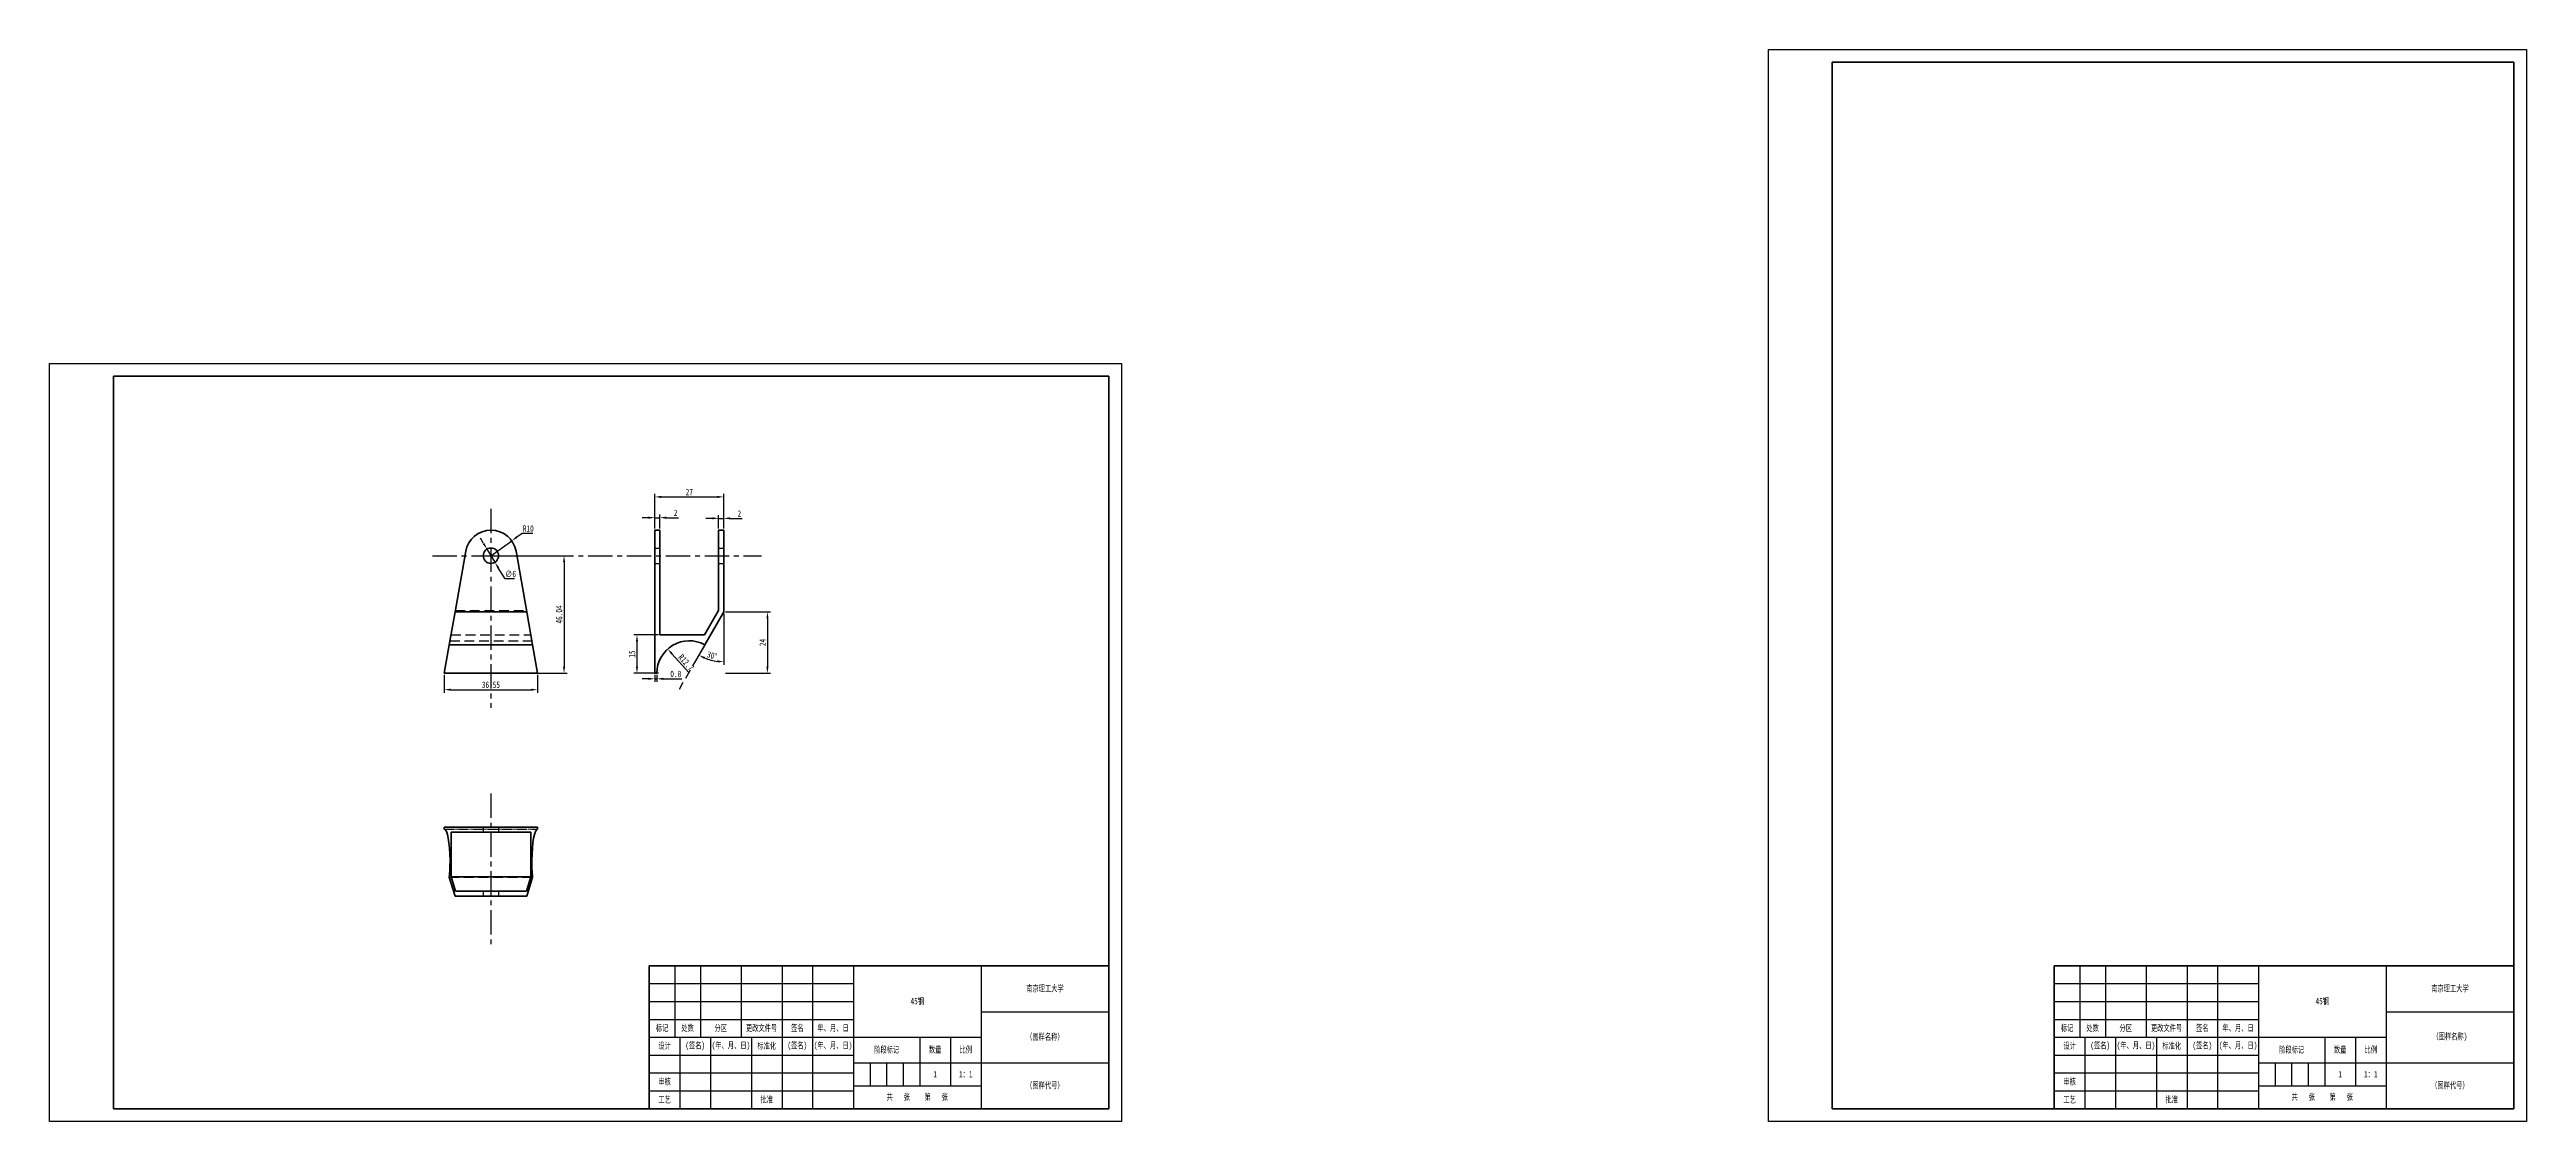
# Model space of a CAD drawing. Header units: millimetres. Extents: x 1050 to 2021, y 766 to 1186.
import ezdxf

# ---------------------------------------------------------------- set-up
doc = ezdxf.new("R2010")
doc.units = ezdxf.units.MM
doc.header["$LTSCALE"] = 0.3
doc.linetypes.add('CENTER', pattern=[50.8, 31.75, -6.35, 6.35, -6.35])
doc.linetypes.add('DASHED', pattern=[19.05, 12.7, -6.35])
for name, color, linetype, lineweight in [('尺寸线', 3, 'Continuous', 25), ('粗实线', 7, 'Continuous', 50), ('细实线', 7, 'Continuous', 25), ('细文本', 7, 'Continuous', 25), ('细点画线', 1, 'CENTER', 25), ('虚线', 2, 'DASHED', 25)]:
    doc.layers.add(name, color=color, linetype=linetype, lineweight=lineweight)
doc.styles.add('NUT Standard', font='simfang.ttf', dxfattribs={"width": 0.7, "height": 2.5})
doc.dimstyles.new('NUT Standard', dxfattribs={"dimtxt": 2.5, "dimasz": 2.5, "dimexe": 1.25, "dimexo": 0.625, "dimtad": 1, "dimtoh": 1, "dimdsep": 46, "dimtxsty": 'NUT Standard', "dimcen": 2.5, "dimadec": 0, "dimazin": 0, "dimtfac": 1, "dimtmove": 0, "dimatfit": 3, "dimfxl": 1, "dimarcsym": 0})

# ---------------------------------------------------------------- blocks, each defined once
blk = doc.blocks.new('*D5')
at = {"layer": 'Defpoints', "color": 0, "transparency": 16777216}
for p in [(1221.44, 989.87), (1224.54, 984.73)]:
    blk.add_point(p, dxfattribs=at)
at = {"layer": '尺寸线', "color": 0, "lineweight": -2, "transparency": 16777216}
for p, q in [((1220.14, 992.01), (1218.85, 994.15)), ((1221.44, 989.87), (1224.54, 984.73)), ((1228.51, 978.17), (1225.83, 982.6)), ((1232.21, 978.17), (1228.51, 978.17))]:
    blk.add_line(p, q, dxfattribs=at)
at = {"layer": '尺寸线', "color": 0, "transparency": 16777216}
for points in [[(1220.5, 992.22), (1219.79, 991.79), (1221.44, 989.87)], [(1226.19, 982.81), (1225.48, 982.38), (1224.54, 984.73)]]:
    blk.add_solid(points, dxfattribs=at)
at = {"layer": '尺寸线', "color": 0, "transparency": 16777216, "insert": (1230.67, 980.13), "char_height": 2.5, "attachment_point": 5, "style": 'NUT Standard'}
blk.add_mtext('∅6', dxfattribs=at)
blk = doc.blocks.new('*D6')
at = {"layer": 'Defpoints', "color": 0, "transparency": 16777216}
for p in [(1231.12, 993.13), (1222.99, 987.3)]:
    blk.add_point(p, dxfattribs=at)
at = {"layer": '尺寸线', "color": 0, "lineweight": -2, "transparency": 16777216}
for p, q in [((1222.99, 987.3), (1231.12, 993.13)), ((1235.18, 996.04), (1233.15, 994.59)), ((1239.43, 996.04), (1235.18, 996.04))]:
    blk.add_line(p, q, dxfattribs=at)
at = {"layer": '尺寸线', "color": 0, "transparency": 16777216}
blk.add_solid([(1232.9, 994.92), (1233.39, 994.25), (1231.12, 993.13)], dxfattribs=at)
at = {"layer": '尺寸线', "color": 0, "transparency": 16777216, "insert": (1237.62, 997.93), "char_height": 2.5, "attachment_point": 5, "style": 'NUT Standard'}
blk.add_mtext('R10', dxfattribs=at)
blk = doc.blocks.new('*D7')
at = {"layer": 'Defpoints', "color": 0, "transparency": 16777216}
for p in [(1222.99, 987.3), (1222.99, 941.26), (1251.64, 941.26)]:
    blk.add_point(p, dxfattribs=at)
at = {"layer": '尺寸线', "color": 0, "lineweight": -2, "transparency": 16777216}
for p, q in [((1223.61, 987.3), (1252.89, 987.3)), ((1251.64, 984.8), (1251.64, 943.76)), ((1223.61, 941.26), (1252.89, 941.26))]:
    blk.add_line(p, q, dxfattribs=at)
at = {"layer": '尺寸线', "color": 0, "transparency": 16777216}
for points in [[(1251.22, 984.8), (1252.05, 984.8), (1251.64, 987.3)], [(1251.22, 943.76), (1252.05, 943.76), (1251.64, 941.26)]]:
    blk.add_solid(points, dxfattribs=at)
at = {"layer": '尺寸线', "color": 0, "transparency": 16777216, "insert": (1249.74, 964.28), "char_height": 2.5, "attachment_point": 5, "rotation": 90, "style": 'NUT Standard'}
blk.add_mtext('46.04', dxfattribs=at)
blk = doc.blocks.new('*D8')
at = {"layer": 'Defpoints', "color": 0, "transparency": 16777216}
for p in [(1204.72, 941.26), (1241.26, 941.26), (1241.26, 934.8)]:
    blk.add_point(p, dxfattribs=at)
at = {"layer": '尺寸线', "color": 0, "lineweight": -2, "transparency": 16777216}
for p, q in [((1204.72, 940.63), (1204.72, 933.55)), ((1207.22, 934.8), (1238.76, 934.8)), ((1241.26, 940.63), (1241.26, 933.55))]:
    blk.add_line(p, q, dxfattribs=at)
at = {"layer": '尺寸线', "color": 0, "transparency": 16777216}
for points in [[(1207.22, 935.21), (1207.22, 934.38), (1204.72, 934.8)], [(1238.76, 935.21), (1238.76, 934.38), (1241.26, 934.8)]]:
    blk.add_solid(points, dxfattribs=at)
at = {"layer": '尺寸线', "color": 0, "transparency": 16777216, "insert": (1222.99, 936.69), "char_height": 2.5, "attachment_point": 5, "style": 'NUT Standard'}
blk.add_mtext('36.55', dxfattribs=at)
blk = doc.blocks.new('*D14')
at = {"layer": 'Defpoints', "color": 0, "transparency": 16777216}
for p in [(1292.25, 950.73), (1300.71, 941.26)]:
    blk.add_point(p, dxfattribs=at)
at = {"layer": '尺寸线', "color": 0, "lineweight": -2, "transparency": 16777216}
blk.add_line((1300.53, 941.47), (1293.91, 948.86), dxfattribs=at)
at = {"layer": '尺寸线', "color": 0, "transparency": 16777216}
blk.add_solid([(1294.22, 949.14), (1293.6, 948.58), (1292.25, 950.73)], dxfattribs=at)
at = {"layer": '尺寸线', "color": 0, "transparency": 16777216, "insert": (1299.47, 945.5), "char_height": 2.5, "attachment_point": 5, "rotation": 311.79633, "style": 'NUT Standard'}
blk.add_mtext('R12.7', dxfattribs=at)
blk = doc.blocks.new('*D15')
at = {"layer": 'Defpoints', "color": 0, "transparency": 16777216}
for p in [(1289.21, 1002.19), (1287.21, 997.3), (1289.21, 997.3)]:
    blk.add_point(p, dxfattribs=at)
at = {"layer": '尺寸线', "color": 0, "lineweight": -2, "transparency": 16777216}
for p, q in [((1284.71, 1002.19), (1282.21, 1002.19)), ((1287.21, 997.93), (1287.21, 1003.44)), ((1287.21, 1002.19), (1289.21, 1002.19)), ((1289.21, 997.93), (1289.21, 1003.44)), ((1291.71, 1002.19), (1296.45, 1002.19))]:
    blk.add_line(p, q, dxfattribs=at)
at = {"layer": '尺寸线', "color": 0, "transparency": 16777216}
for points in [[(1284.71, 1002.61), (1284.71, 1001.77), (1287.21, 1002.19)], [(1291.71, 1002.61), (1291.71, 1001.77), (1289.21, 1002.19)]]:
    blk.add_solid(points, dxfattribs=at)
at = {"layer": '尺寸线', "color": 0, "transparency": 16777216, "insert": (1295.33, 1004.07), "char_height": 2.5, "attachment_point": 5, "style": 'NUT Standard'}
blk.add_mtext('2', dxfattribs=at)
blk = doc.blocks.new('*D16')
at = {"layer": 'Defpoints', "color": 0, "transparency": 16777216}
for p in [(1314.21, 1001.93), (1312.21, 997.3), (1314.21, 997.3)]:
    blk.add_point(p, dxfattribs=at)
at = {"layer": '尺寸线', "color": 0, "lineweight": -2, "transparency": 16777216}
for p, q in [((1309.71, 1001.93), (1307.21, 1001.93)), ((1312.21, 997.93), (1312.21, 1003.18)), ((1312.21, 1001.93), (1314.21, 1001.93)), ((1314.21, 997.93), (1314.21, 1003.18)), ((1316.71, 1001.93), (1321.45, 1001.93))]:
    blk.add_line(p, q, dxfattribs=at)
at = {"layer": '尺寸线', "color": 0, "transparency": 16777216}
for points in [[(1309.71, 1002.35), (1309.71, 1001.52), (1312.21, 1001.93)], [(1316.71, 1002.35), (1316.71, 1001.52), (1314.21, 1001.93)]]:
    blk.add_solid(points, dxfattribs=at)
at = {"layer": '尺寸线', "color": 0, "transparency": 16777216, "insert": (1320.33, 1003.81), "char_height": 2.5, "attachment_point": 5, "style": 'NUT Standard'}
blk.add_mtext('2', dxfattribs=at)
blk = doc.blocks.new('*D18')
at = {"layer": 'Defpoints', "color": 0, "transparency": 16777216}
for p in [(1287.21, 941.26), (1288.01, 941.26), (1288.01, 939.06)]:
    blk.add_point(p, dxfattribs=at)
at = {"layer": '尺寸线', "color": 0, "lineweight": -2, "transparency": 16777216}
for p, q in [((1284.71, 939.06), (1282.21, 939.06)), ((1287.21, 940.63), (1287.21, 937.81)), ((1287.21, 939.06), (1288.01, 939.06)), ((1288.01, 940.63), (1288.01, 937.81)), ((1290.51, 939.06), (1297.83, 939.06))]:
    blk.add_line(p, q, dxfattribs=at)
at = {"layer": '尺寸线', "color": 0, "transparency": 16777216}
for points in [[(1284.71, 939.48), (1284.71, 938.65), (1287.21, 939.06)], [(1290.51, 939.48), (1290.51, 938.65), (1288.01, 939.06)]]:
    blk.add_solid(points, dxfattribs=at)
at = {"layer": '尺寸线', "color": 0, "transparency": 16777216, "insert": (1295.42, 940.96), "char_height": 2.5, "attachment_point": 5, "style": 'NUT Standard'}
blk.add_mtext('0.8', dxfattribs=at)
blk = doc.blocks.new('*D22')
at = {"layer": 'Defpoints', "color": 0, "transparency": 16777216}
for p in [(1289.21, 956.26), (1280.21, 941.26), (1289.21, 941.26)]:
    blk.add_point(p, dxfattribs=at)
at = {"layer": '尺寸线', "color": 0, "lineweight": -2, "transparency": 16777216}
for p, q in [((1288.59, 956.26), (1278.96, 956.26)), ((1280.21, 953.76), (1280.21, 943.76)), ((1288.59, 941.26), (1278.96, 941.26))]:
    blk.add_line(p, q, dxfattribs=at)
at = {"layer": '尺寸线', "color": 0, "transparency": 16777216}
for points in [[(1279.79, 953.76), (1280.63, 953.76), (1280.21, 956.26)], [(1279.79, 943.76), (1280.63, 943.76), (1280.21, 941.26)]]:
    blk.add_solid(points, dxfattribs=at)
at = {"layer": '尺寸线', "color": 0, "transparency": 16777216, "insert": (1278.32, 948.76), "char_height": 2.5, "attachment_point": 5, "rotation": 90, "style": 'NUT Standard'}
blk.add_mtext('15', dxfattribs=at)
blk = doc.blocks.new('*D23')
at = {"layer": 'Defpoints', "color": 0, "transparency": 16777216}
for p in [(1314.21, 965.26), (1314.21, 941.26), (1331.33, 941.26)]:
    blk.add_point(p, dxfattribs=at)
at = {"layer": '尺寸线', "color": 0, "lineweight": -2, "transparency": 16777216}
for p, q in [((1314.84, 965.26), (1332.58, 965.26)), ((1331.33, 962.76), (1331.33, 943.76)), ((1314.84, 941.26), (1332.58, 941.26))]:
    blk.add_line(p, q, dxfattribs=at)
at = {"layer": '尺寸线', "color": 0, "transparency": 16777216}
for points in [[(1330.91, 962.76), (1331.74, 962.76), (1331.33, 965.26)], [(1330.91, 943.76), (1331.74, 943.76), (1331.33, 941.26)]]:
    blk.add_solid(points, dxfattribs=at)
at = {"layer": '尺寸线', "color": 0, "transparency": 16777216, "insert": (1329.45, 953.26), "char_height": 2.5, "attachment_point": 5, "rotation": 90, "style": 'NUT Standard'}
blk.add_mtext('24', dxfattribs=at)
blk = doc.blocks.new('*D24')
at = {"layer": 'Defpoints', "color": 0, "transparency": 16777216}
for p in [(1314.21, 989.04), (1314.21, 965.26), (1314.21, 965.26), (1306.79, 952.41), (1307.53, 946.9)]:
    blk.add_point(p, dxfattribs=at)
at = {"layer": '尺寸线', "color": 0, "lineweight": -2, "transparency": 16777216}
for p, q in [((1314.21, 964.63), (1314.21, 944.47)), ((1306.48, 951.87), (1303.82, 947.26))]:
    blk.add_line(p, q, dxfattribs=at)
blk.add_arc((1314.21, 965.26), 19.53, 247.33799, 262.66199, dxfattribs=at)
at = {"layer": '尺寸线', "color": 0, "transparency": 16777216}
for points in [[(1306.5, 946.86), (1306.87, 947.61), (1304.44, 948.34)], [(1311.74, 946.3), (1311.69, 945.47), (1314.21, 945.72)]]:
    blk.add_solid(points, dxfattribs=at)
at = {"layer": '尺寸线', "color": 0, "transparency": 16777216, "insert": (1309.65, 948.22), "char_height": 2.5, "attachment_point": 5, "rotation": 344.99999, "style": 'NUT Standard'}
blk.add_mtext('30°', dxfattribs=at)
blk = doc.blocks.new('*D25')
at = {"layer": 'Defpoints', "color": 0, "transparency": 16777216}
for p in [(1314.21, 1010.34), (1287.21, 997.3), (1314.21, 997.3)]:
    blk.add_point(p, dxfattribs=at)
at = {"layer": '尺寸线', "color": 0, "lineweight": -2, "transparency": 16777216}
for p, q in [((1287.21, 997.93), (1287.21, 1011.59)), ((1289.71, 1010.34), (1311.71, 1010.34)), ((1314.21, 997.93), (1314.21, 1011.59))]:
    blk.add_line(p, q, dxfattribs=at)
at = {"layer": '尺寸线', "color": 0, "transparency": 16777216}
for points in [[(1289.71, 1010.75), (1289.71, 1009.92), (1287.21, 1010.34)], [(1311.71, 1010.75), (1311.71, 1009.92), (1314.21, 1010.34)]]:
    blk.add_solid(points, dxfattribs=at)
at = {"layer": '尺寸线', "color": 0, "transparency": 16777216, "insert": (1300.71, 1012.23), "char_height": 2.5, "attachment_point": 5, "style": 'NUT Standard'}
blk.add_mtext('27', dxfattribs=at)

msp = doc.modelspace()

# ---------------------------------------------------------------- linework, layer by layer
for p, q in [((1723.555, 765.619), (1723.555, 1185.619)), ((1723.555, 1185.619), (2020.555, 1185.619)), ((2020.555, 1185.619), (2020.555, 765.619)), ((1050.042, 1062.619), (1470.042, 1062.619)), ((1050.042, 765.619), (1050.042, 1062.619)), ((1470.042, 1062.619), (1470.042, 765.619)), ((2015.555, 854.619), (2015.555, 770.619)), ((1470.042, 765.619), (1050.042, 765.619)), ((2020.555, 765.619), (1723.555, 765.619))]:
    msp.add_line(p, q)
at = {"color": 7, "lineweight": 35}
for p, q in [((1287.212, 989.038), (1287.212, 997.302)), ((1287.212, 997.302), (1289.212, 997.302)), ((1289.212, 997.302), (1289.212, 989.038)), ((1312.212, 989.038), (1312.212, 997.302)), ((1312.212, 997.302), (1314.212, 997.302)), ((1314.212, 989.038), (1314.212, 997.302)), ((1208.948, 965.258), (1213.141, 989.038)), ((1232.837, 989.038), (1237.03, 965.258)), ((1287.212, 941.258), (1287.212, 989.038)), ((1289.212, 989.038), (1289.212, 956.258)), ((1312.212, 989.038), (1312.212, 965.794)), ((1314.212, 965.258), (1314.212, 989.038)), ((1206.682, 952.408), (1208.948, 965.258)), ((1208.948, 965.258), (1237.03, 965.258)), ((1237.03, 965.258), (1239.296, 952.408)), ((1312.212, 965.794), (1306.706, 956.258)), ((1306.793, 952.408), (1314.212, 965.258)), ((1206.682, 952.408), (1204.716, 941.258)), ((1206.682, 952.408), (1239.296, 952.408)), ((1239.296, 952.408), (1241.262, 941.258)), ((1306.706, 956.258), (1289.212, 956.258)), ((1241.262, 941.258), (1204.716, 941.258)), ((1287.212, 941.258), (1288.012, 941.258)), ((1204.716, 880.913), (1213.141, 880.913)), ((1204.716, 880.913), (1204.716, 880.113)), ((1207.361, 861.419), (1207.361, 878.913)), ((1213.141, 878.913), (1207.361, 878.913)), ((1213.141, 880.913), (1232.837, 880.913)), ((1232.837, 878.913), (1213.141, 878.913)), ((1232.837, 880.913), (1241.262, 880.913)), ((1232.837, 878.913), (1238.617, 878.913)), ((1238.617, 861.419), (1238.617, 878.913)), ((1241.262, 880.913), (1241.262, 880.113)), ((1206.682, 861.332), (1208.948, 853.913)), ((1209.042, 855.913), (1207.361, 861.419)), ((1207.361, 861.419), (1238.617, 861.419)), ((1213.141, 855.913), (1209.042, 855.913)), ((1213.141, 855.913), (1232.837, 855.913)), ((1232.837, 855.913), (1236.935, 855.913)), ((1236.935, 855.913), (1238.617, 861.419)), ((1237.03, 853.913), (1239.296, 861.332)), ((1208.948, 853.913), (1213.141, 853.913)), ((1213.141, 853.913), (1232.837, 853.913)), ((1232.837, 853.913), (1237.03, 853.913))]:
    msp.add_line(p, q, dxfattribs=at)
at = {"color": 7, "linetype": 'DASHED', "lineweight": 13, "ltscale": 0.05}
for p, q in [((1287.212, 990.302), (1289.212, 990.302)), ((1312.212, 990.302), (1314.212, 990.302)), ((1287.212, 984.302), (1289.212, 984.302)), ((1312.212, 984.302), (1314.212, 984.302)), ((1219.989, 880.913), (1219.989, 878.913)), ((1225.989, 880.913), (1225.989, 878.913)), ((1219.989, 855.913), (1219.989, 853.913)), ((1225.989, 855.913), (1225.989, 853.913))]:
    msp.add_line(p, q, dxfattribs=at)
at = {"color": 7, "linetype": 'DASHED', "lineweight": 13}
for p, q in [((1209.042, 965.794), (1236.935, 965.794)), ((1206.955, 953.958), (1239.022, 953.958)), ((1207.361, 956.258), (1238.617, 956.258)), ((1241.262, 880.113), (1204.716, 880.113)), ((1206.682, 861.332), (1239.296, 861.332))]:
    msp.add_line(p, q, dxfattribs=at)
at = {"color": 7, "lineweight": 35}
msp.add_circle((1222.989, 987.302), 3, dxfattribs=at)
for centre, radius, start, end in [((1222.989, 987.302), 10, 10.000001, 169.999993), ((1300.712, 941.258), 12.7, 61.392636, 180.000005)]:
    msp.add_arc(centre, radius, start, end, dxfattribs=at)
for centre, major_axis, ratio, start_param, end_param in [((1204.716, 867.413), (0, -12.7), 0.1763268, 1.6142679, 3.1415897), ((1241.262, 867.413), (0, -12.7), 0.1763268, 3.1415956, 4.6689174), ((1204.718, 867.411), (0, -12.694), 0.176253, 1.0714571, 1.6144382), ((1241.26, 867.411), (0, -12.694), 0.176253, 4.6687471, 5.2117282)]:
    msp.add_ellipse(centre, major_axis=major_axis, ratio=ratio, start_param=start_param, end_param=end_param, dxfattribs=at)
at = {"layer": '粗实线'}
for p, q in [((1748.555, 770.619), (1748.555, 1180.619)), ((1748.555, 1180.619), (2015.555, 1180.619)), ((2015.555, 1180.619), (2015.555, 770.619)), ((1075.042, 770.619), (1075.042, 1057.619)), ((1075.042, 1057.619), (1465.042, 1057.619)), ((1465.042, 1057.619), (1465.042, 770.619)), ((1285.042, 826.619), (1465.042, 826.619)), ((1285.042, 770.619), (1285.042, 826.619)), ((1835.555, 826.619), (2015.555, 826.619)), ((1835.555, 770.619), (1835.555, 826.619)), ((1465.042, 770.619), (1075.042, 770.619)), ((1285.042, 770.619), (1465.042, 770.619)), ((2015.555, 770.619), (1748.555, 770.619))]:
    msp.add_line(p, q, dxfattribs=at)
at = {"layer": '细实线'}
for p, q in [((1295.042, 826.619), (1295.042, 798.619)), ((1305.042, 826.619), (1305.042, 798.619)), ((1321.042, 826.619), (1321.042, 798.619)), ((1337.042, 826.619), (1337.042, 798.619)), ((1349.042, 826.619), (1349.042, 798.619)), ((1365.042, 826.619), (1365.042, 770.619)), ((1415.042, 826.619), (1415.042, 770.619)), ((1845.555, 826.619), (1845.555, 798.619)), ((1855.555, 826.619), (1855.555, 798.619)), ((1871.555, 826.619), (1871.555, 798.619)), ((1887.555, 826.619), (1887.555, 798.619)), ((1899.555, 826.619), (1899.555, 798.619)), ((1915.555, 826.619), (1915.555, 770.619)), ((1965.555, 826.619), (1965.555, 770.619)), ((1285.042, 819.619), (1365.042, 819.619)), ((1835.555, 819.619), (1915.555, 819.619)), ((1285.042, 812.619), (1365.042, 812.619)), ((1285.042, 805.619), (1365.042, 805.619)), ((1415.042, 808.619), (1465.042, 808.619)), ((1835.555, 812.619), (1915.555, 812.619)), ((1835.555, 805.619), (1915.555, 805.619)), ((1965.555, 808.619), (2015.555, 808.619)), ((1285.042, 798.619), (1415.042, 798.619)), ((1297.042, 798.619), (1297.042, 770.619)), ((1309.042, 798.619), (1309.042, 770.619)), ((1325.042, 798.619), (1325.042, 770.619)), ((1337.042, 798.619), (1337.042, 770.619)), ((1349.042, 798.619), (1349.042, 770.619)), ((1391.042, 798.619), (1391.042, 779.619)), ((1403.042, 798.619), (1403.042, 779.619)), ((1835.555, 798.619), (1965.555, 798.619)), ((1847.555, 798.619), (1847.555, 770.619)), ((1859.555, 798.619), (1859.555, 770.619)), ((1875.555, 798.619), (1875.555, 770.619)), ((1887.555, 798.619), (1887.555, 770.619)), ((1899.555, 798.619), (1899.555, 770.619)), ((1941.555, 798.619), (1941.555, 779.619)), ((1953.555, 798.619), (1953.555, 779.619)), ((1285.042, 791.619), (1365.042, 791.619)), ((1365.042, 788.619), (1465.042, 788.619)), ((1371.542, 788.619), (1371.542, 779.619)), ((1378.042, 788.619), (1378.042, 779.619)), ((1384.542, 788.619), (1384.542, 779.619)), ((1835.555, 791.619), (1915.555, 791.619)), ((1915.555, 788.619), (2015.555, 788.619)), ((1922.055, 788.619), (1922.055, 779.619)), ((1928.555, 788.619), (1928.555, 779.619)), ((1935.055, 788.619), (1935.055, 779.619)), ((1285.042, 784.619), (1365.042, 784.619)), ((1285.042, 777.619), (1365.042, 777.619)), ((1365.042, 779.619), (1415.042, 779.619)), ((1835.555, 784.619), (1915.555, 784.619)), ((1835.555, 777.619), (1915.555, 777.619)), ((1915.555, 779.619), (1965.555, 779.619))]:
    msp.add_line(p, q, dxfattribs=at)
at = {"layer": '细点画线'}
for p, q in [((1222.989, 1005.702), (1222.989, 927.667)), ((1200.086, 987.302), (1329.06, 987.302)), ((1222.989, 894.12), (1222.989, 834.96))]:
    msp.add_line(p, q, dxfattribs=at)
at = {"layer": '虚线'}
for p, q in [((1287.212, 990.302), (1289.212, 990.302)), ((1312.212, 990.302), (1314.212, 990.302)), ((1287.212, 984.302), (1289.212, 984.302)), ((1312.212, 984.302), (1314.212, 984.302)), ((1209.042, 965.794), (1236.935, 965.794)), ((1206.955, 953.958), (1239.022, 953.958)), ((1207.361, 956.258), (1238.617, 956.258)), ((1306.793, 952.408), (1296.702, 934.93)), ((1204.716, 880.113), (1241.262, 880.113)), ((1219.989, 880.913), (1219.989, 878.913)), ((1225.989, 880.913), (1225.989, 878.913)), ((1206.682, 861.332), (1239.296, 861.332)), ((1219.989, 855.913), (1219.989, 853.913)), ((1225.989, 855.913), (1225.989, 853.913))]:
    msp.add_line(p, q, dxfattribs=at)

# ---------------------------------------------------------------- texts
at = {"layer": '粗实线', "char_height": 2.5, "attachment_point": 5, "style": 'NUT Standard'}
for s, insert in [('\\pxqc;{\\fFangSong|b0|i0|c134|p49;1}', (1397.042, 784.119)), ('\\pxqc;{\\fFangSong|b0|i0|c134|p49;1：1}', (1409.042, 784.119)), ('\\pxqc;{\\fFangSong|b0|i0|c134|p49;1}', (1947.555, 784.119)), ('\\pxqc;{\\fFangSong|b0|i0|c134|p49;1：1}', (1959.555, 784.119))]:
    msp.add_mtext_dynamic_manual_height_columns(s, width=12, gutter_width=12.5, heights=[0], dxfattribs=dict(at, insert=insert))
at = {"layer": '粗实线', "char_height": 2.5, "width": 12, "attachment_point": 5, "style": 'NUT Standard'}
for s, insert in [('工艺', (1841.555, 774.119)), ('批准', (1881.555, 774.119))]:
    msp.add_mtext(s, dxfattribs=dict(at, insert=insert))
at = {"layer": '细文本', "char_height": 2.5, "attachment_point": 5, "style": 'NUT Standard'}
for s, insert, width in [('{\\fFangSong|b0|i0|c134|p49;南京理工大学}', (1440.042, 817.619), 50), ('{\\fFangSong|b0|i0|c134|p49;南京理工大学}', (1990.555, 817.619), 50), ('45钢', (1390.042, 812.619), 50), ('45钢', (1940.555, 812.619), 50), ('标记', (1290.042, 802.119), 10), ('设计', (1291.042, 795.119), 12), ('处数', (1300.042, 802.119), 10), ('(签名)', (1303.042, 795.119), 12), ('(年、月、日)', (1317.042, 795.119), 16), ('分区', (1313.042, 802.119), 16), ('更改文件号', (1329.042, 802.119), 16), ('标准化', (1331.042, 795.119), 12), ('(签名)', (1343.042, 795.119), 12), ('签名', (1343.042, 802.119), 12), ('(年、月、日)', (1357.042, 795.119), 16), ('年、月、日', (1357.042, 802.119), 16), ('（图样名称）', (1440.042, 798.619), 50), ('标记', (1840.555, 802.119), 10), ('设计', (1841.555, 795.119), 12), ('处数', (1850.555, 802.119), 10), ('(签名)', (1853.555, 795.119), 12), ('(年、月、日)', (1867.555, 795.119), 16), ('分区', (1863.555, 802.119), 16), ('更改文件号', (1879.555, 802.119), 16), ('标准化', (1881.555, 795.119), 12), ('(签名)', (1893.555, 795.119), 12), ('签名', (1893.555, 802.119), 12), ('(年、月、日)', (1907.555, 795.119), 16), ('年、月、日', (1907.555, 802.119), 16), ('（图样名称)', (1990.555, 798.619), 50), ('阶段标记', (1378.042, 793.619), 26), ('数量', (1397.042, 793.619), 12), ('比例', (1409.042, 793.619), 12), ('阶段标记', (1928.555, 793.619), 26), ('数量', (1947.555, 793.619), 12), ('比例', (1959.555, 793.619), 12), ('审核', (1291.042, 781.119), 12), ('共   张    第   张', (1390.042, 775.119), 50), ('（图样代号）', (1440.042, 779.619), 50), ('审核', (1841.555, 781.119), 12), ('共   张    第   张', (1940.555, 775.119), 50), ('（图样代号）', (1990.555, 779.619), 50), ('工艺', (1291.042, 774.119), 12), ('批准', (1331.042, 774.119), 12)]:
    msp.add_mtext(s, dxfattribs=dict(at, insert=insert, width=width))

# ---------------------------------------------------------------- dimensions: what is measured, and where the dimension line sits
at = {"layer": '尺寸线'}
for base, p1, p2, picture, middle in [((1314.212, 1010.337), (1287.212, 997.302), (1314.212, 997.302), '*D25', (1300.712, 1012.226)), ((1289.212, 1002.192), (1287.212, 997.302), (1289.212, 997.302), '*D15', (1295.332, 1004.067)), ((1314.212, 1001.933), (1312.212, 997.302), (1314.212, 997.302), '*D16', (1320.332, 1003.808)), ((1288.012, 939.063), (1287.212, 941.258), (1288.012, 941.258), '*D18', (1295.422, 940.96)), ((1241.262, 934.797), (1204.716, 941.258), (1241.262, 941.258), '*D8', (1222.989, 936.693))]:
    dim = msp.add_linear_dim(base=base, p1=p1, p2=p2, dimstyle='NUT Standard', dxfattribs=at)
    dim.commit()
    dim.dimension.update_dxf_attribs({"geometry": picture, "text_midpoint": middle})
dim = msp.add_diameter_dim_2p(p1=(1221.437, 989.869), p2=(1224.541, 984.734), dimstyle='NUT Standard', dxfattribs=at)
dim.commit()
dim.dimension.update_dxf_attribs({"geometry": '*D5', "text_midpoint": (1230.675, 978.169), "dimtype": 163})
dim = msp.add_radius_dim(center=(1222.989, 987.302), mpoint=(1231.116, 993.129), dimstyle='NUT Standard', dxfattribs=at)
dim.commit()
dim.dimension.update_dxf_attribs({"geometry": '*D6', "text_midpoint": (1237.619, 997.932)})
for base, p1, p2, picture, middle in [((1251.638, 941.258), (1222.989, 987.302), (1222.989, 941.258), '*D7', (1249.741, 964.28)), ((1331.327, 941.258), (1314.212, 965.258), (1314.212, 941.258), '*D23', (1329.452, 953.258)), ((1280.211, 941.258), (1289.212, 956.258), (1289.212, 941.258), '*D22', (1278.322, 948.758))]:
    dim = msp.add_linear_dim(base=base, p1=p1, p2=p2, angle=90, dimstyle='NUT Standard', dxfattribs=at)
    dim.commit()
    dim.dimension.update_dxf_attribs({"geometry": picture, "text_midpoint": middle})
dim = msp.add_angular_dim_2l(base=(1307.531, 946.903), line1=((1314.212, 965.258), (1314.212, 989.038)), line2=((1306.793, 952.408), (1314.212, 965.258)), dimstyle='NUT Standard', dxfattribs=at)
dim.commit()
dim.dimension.update_dxf_attribs({"geometry": '*D24', "text_midpoint": (1309.645, 948.215)})
dim = msp.add_radius_dim(center=(1300.712, 941.258), mpoint=(1292.247, 950.726), dimstyle='NUT Standard', dxfattribs=at)
dim.commit()
dim.dimension.update_dxf_attribs({"geometry": '*D14', "text_midpoint": (1298.052, 944.233), "dimtype": 164})

doc.saveas('drawing.dxf')
